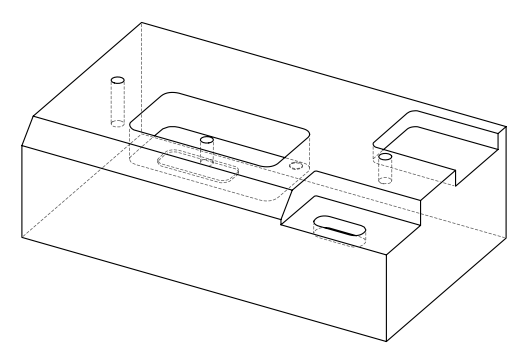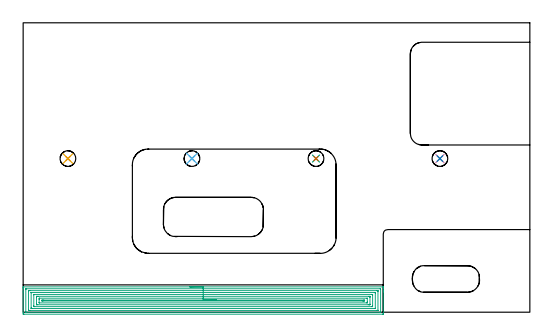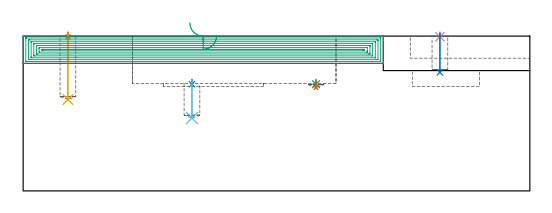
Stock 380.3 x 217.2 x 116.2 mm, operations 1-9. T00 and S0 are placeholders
(PLAN: 14 operations, 5 tool changes, 111.6 min)
(1 SPOT_DRILL | STEP1POCKET | NXT0321_9005460120000 | 0.03 min | 1 mm3)
(2 SPOT_DRILL_1 | STEP1POCKET_1 | NXT0321_9005460120000 | 0.04 min | 3916 mm3)
(3 SPOT_DRILL_2 | STEP1POCKET_2 | NXT0321_9005460120000 | 0.04 min | 3914 mm3)
(4 SPOT_DRILL_3 | STEP1POCKET_3 | NXT0321_9005460120000 | 0.03 min | 1 mm3)
(5 DRILL_BLIND_HOLE_INTO_CENTER | STEP1POCKET | NXT0301_089 | 0.2 min | 5032 mm3)
(6 DRILL_BLIND_HOLE_INTO_CENTER_1 | STEP1POCKET_1 | NXT0301_089 | 0.12 min | 2759 mm3)
(7 DRILL_BLIND_HOLE_INTO_CENTER_2 | STEP1POCKET_2 | NXT0301_089 | 0.03 min | 262 mm3)
(8 DRILL_BLIND_HOLE_INTO_CENTER_3 | STEP1POCKET_3 | NXT0301_089 | 0.12 min | 2809 mm3)
(9 AREA_MILL | FG_CHAMFER_SURFACE | UGT0205_001 | 17.54 min | 58462 mm3)
(10 MILL_CORNER_NOTCH_RECTANGULAR | CORNER_NOTCH_RECTANGULAR | NXT0201_008 | Follow Part, ap 1.5, ae 75% | 66.41 min | 174924 mm3)
(11 MILL_RECTANGULAR_POCKET | POCKET_RECTANGULAR_STRAIGHT | NXT0201_011 | Follow Part, ap 3, ae 75% | 1.36 min | 11207 mm3)
(12 MILL_RECTANGULAR_POCKET_1 | POCKET_RECTANGULAR_STRAIGHT_1 | NXT0201_012 | Follow Part, ap 4, ae 75% | 17.65 min | 413236 mm3)
(13 MILL_RECTANGULAR_POCKET_2 | POCKET_RECTANGULAR_STRAIGHT_2 | NXT0201_012 | Follow Part, ap 4, ae 75% | 0.4 min | 4921 mm3)
(14 MILL_SLOT | SLOT_PARTIAL_RECTANGULAR | NXT0201_012 | Follow Part, ap 4, ae 75% | 7.63 min | 114265 mm3)
(TOOL NXT0321_9005460120000 | NC Spot Drill, 142deg, 12mm, Carbide, Uncoated | D12 PA142 FL30 Z2)
(TOOL NXT0301_089 | Carbide Drill 11.8mm [860.1-1180-035A1-MM 2214] | D11.8 PA140 FL55 Z2)
(TOOL UGT0205_001 | Chamfer Mill 20 x 3 x 45 deg. | D20 FL50 Z2)
(TOOL NXT0201_008 | ENDMILL 6mm [2P460-0600-NA 1630] | D6 FL26 Z6)
(TOOL NXT0201_011 | ENDMILL 12mm [2P460-1200-NA 1630] | D12 FL38 Z6)
(TOOL NXT0201_012 | ENDMILL 16mm [2P460-1600-NA 1630] | D16 FL38 Z6)
(OP 1 SPOT_DRILL)
G17 G21 G94 G90
T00 M6
G54
G17 G0 G90 X33.6 Y115.3 S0 M3
G43 Z126.2 H0
G94 G81 G98 Z115.692 F250. R119.2
G80
M5
M2
(OP 2 SPOT_DRILL_1)
G17 G21 G94 G90
T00 M6
G54
G17 G0 G90 X126.7 Y115.3 S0 M3
G43 Z126.2 H0
G94 G81 G98 Z80.092 F250. R83.6
G80
M5
M2
(OP 3 SPOT_DRILL_2)
G17 G21 G94 G90
T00 M6
G54
G17 G0 G90 X219.8 Y115.3 S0 M3
G43 Z126.2 H0
G94 G81 G98 Z80.092 F250. R83.6
G80
M5
M2
(OP 4 SPOT_DRILL_3)
G17 G21 G94 G90
T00 M6
G54
G17 G0 G90 X312.8 Y115.3 S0 M3
G43 Z126.2 H0
G94 G81 G98 Z115.692 F250. R119.2
G80
M5
M2
(OP 5 DRILL_BLIND_HOLE_INTO_CENTER)
G17 G21 G94 G90
T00 M6
G54
G17 G0 G90 X33.6 Y115.3 S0 M3
G43 Z126.2 H1
G94 G81 G98 Z68.6 F250. R118.2
G80
M5
M2
(OP 6 DRILL_BLIND_HOLE_INTO_CENTER_1)
G17 G21 G94 G90
T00 M6
G54
G17 G0 G90 X126.7 Y115.3 S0 M3
G43 Z126.2 H1
G94 G81 G98 Z54.7 F250. R82.6
G80
M5
M2
(OP 7 DRILL_BLIND_HOLE_INTO_CENTER_2)
G17 G21 G94 G90
T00 M6
G54
G17 G0 G90 X219.8 Y115.3 S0 M3
G43 Z126.2 H1
G94 G81 G98 Z77.6 F250. R82.6
G80
M5
M2
(OP 8 DRILL_BLIND_HOLE_INTO_CENTER_3)
G17 G21 G94 G90
T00 M6
G54
G17 G0 G90 X312.8 Y115.3 S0 M3
G43 Z126.2 H1
G94 G81 G98 Z89. F250. R118.2
G80
M5
M2
(OP 9 AREA_MILL)
G17 G21 G94 G90
T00 M6
G54
G17 G0 G90 X125.15 Y19. S1061 M3
G43 Z126.2 H0
G94 G1 X125.188 Z125.328 F250.
X125.302 Z124.463
X125.491 Z123.612
X125.753 Z122.78
X126.087 Z121.974
X126.49 Z121.2
X126.958 Z120.464
X127.49 Z119.772
X128.079 Z119.129
X128.722 Z118.539
X129.414 Z118.008
X130.15 Z117.54
X130.924 Z117.137
X131.73 Z116.803
X132.562 Z116.541
X133.414 Z116.352
X134.278 Z116.238
X135.15 Z116.2
X270.126
X270.29 Y19.005 Z116.195
X270.292 Y18.975 Z116.166
X270.3 Y18.594 Z115.794
Y18.312 Z115.511
Y17.606 Z114.801
Y16.367 Z113.564
Y15.834 Z113.029
Y15.215 Z112.411
Y-0.725 Z96.473
X270.297 Y-0.991 Z96.206
X270.291 Y-1.492 Z95.706
X270.183 Y-1.495 Z95.703
X269.675 Y-1.5 Z95.7
X0.625
X0.117 Y-1.495 Z95.703
X0.009 Y-1.492 Z95.706
X0.004 Y-0.991 Z96.206
X0. Y-0.372 Z96.826
Y15.215 Z112.411
Y17.606 Z114.801
Y18.312 Z115.511
Y18.595 Z115.794
X0.008 Y18.975 Z116.166
X0.01 Y19.005 Z116.195
X0.174 Y19. Z116.2
X135.15
Y17.586 Z114.786
X267.908 Y17.585 Z114.785
X268.29 Y17.567 Z114.767
X268.295 Y17.453 Z114.653
X268.299 Y17.197 Z114.397
Y0.372 Z97.572
X268.291 Y-0.037 Z97.163
X268.287 Y-0.08 Z97.12
X268.269 Y-0.082 Z97.118
X268.215 Y-0.085 Z97.115
X268.106 Y-0.086 Z97.114
X267.887
X2.392 Y-0.085 Z97.115
X2.01 Y-0.067 Z97.133
X2.005 Y0.047 Z97.247
X2.001 Y0.303 Z97.503
Y17.128 Z114.328
X2.009 Y17.537 Z114.737
X2.013 Y17.58 Z114.78
X2.031 Y17.582 Z114.782
X2.085 Y17.585 Z114.785
X2.194 Y17.586 Z114.786
X2.413
X135.15
Y16.172 Z113.372
X265.206 Y16.171 Z113.371
X265.76
X266.099 Y16.167 Z113.367
X266.212 Y16.164 Z113.364
X266.29 Y16.159 Z113.359
X266.294 Y16.033 Z113.233
X266.298 Y15.834 Z113.034
X266.3 Y15.636 Z112.836
X266.299 Y1.468 Z98.668
X266.295 Y1.401 Z98.601
X266.29 Y1.349 Z98.549
X266.283 Y1.335 Z98.535
X266.268 Y1.334 Z98.534
X266.099 Y1.331 Z98.531
X265.546 Y1.329 Z98.529
X265.206 Y1.328 Z98.528
X5.094 Y1.329 Z98.529
X4.54
X4.201 Y1.333 Z98.533
X4.088 Y1.335 Z98.535
X4.01 Y1.341 Z98.541
X4.006 Y1.467 Z98.667
X4.002 Y1.666 Z98.866
X4. Y1.864 Z99.064
X4.001 Y16.032 Z113.232
X4.005 Y16.099 Z113.299
X4.01 Y16.151 Z113.351
X4.017 Y16.165 Z113.365
X4.032 Y16.166 Z113.366
X4.201 Y16.169 Z113.369
X4.754 Y16.171 Z113.371
X5.094
X135.15 Y16.172 Z113.372
Y14.757 Z111.957
X263.612
X264.184 Y14.755 Z111.955
X264.243 Y14.753 Z111.953
X264.279 Y14.751 Z111.951
X264.29 Y14.716 Z111.916
X264.294 Y14.503 Z111.703
X264.3 Y14.075 Z111.275
X264.299 Y3. Z100.2
X264.296 Y2.781 Z99.981
X264.293 Y2.755 Z99.955
X264.289 Y2.749 Z99.949
X264.279 Y2.747 Z99.947
X264.219 Y2.744 Z99.944
X264.118 Y2.743 Z99.943
X6.689
X6.116 Y2.745 Z99.945
X6.057 Y2.747 Z99.947
X6.021 Y2.749 Z99.949
X6.01 Y2.784 Z99.984
X6.006 Y2.997 Z100.197
X6. Y3.425 Z100.625
X6.001 Y14.5 Z111.7
X6.004 Y14.719 Z111.919
X6.007 Y14.745 Z111.945
X6.011 Y14.75 Z111.95
X6.021 Y14.753 Z111.953
X6.082 Y14.756 Z111.956
X6.182 Y14.757 Z111.957
X135.15
Y13.343 Z110.543
X261.63
X261.797 Y13.341 Z110.541
X262.13 Y13.336 Z110.536
X262.291 Y13.324 Z110.524
X262.295 Y13.272 Z110.472
X262.298 Y13.178 Z110.378
X262.3 Y12.514 Z109.714
X262.299 Y4.545 Z101.745
X262.294 Y4.322 Z101.522
X262.288 Y4.164 Z101.364
X261.964 Y4.159 Z101.359
X261.797 Y4.157 Z101.357
X8.67
X8.503 Y4.159 Z101.359
X8.17 Y4.164 Z101.364
X8.009 Y4.176 Z101.376
X8.005 Y4.228 Z101.428
X8.002 Y4.322 Z101.522
X8. Y4.986 Z102.186
X8.001 Y12.955 Z110.155
X8.006 Y13.178 Z110.378
X8.012 Y13.336 Z110.536
X8.336 Y13.341 Z110.541
X8.503 Y13.343 Z110.543
X135.15
Y11.929 Z109.129
X259.316 Y11.928 Z109.128
X259.843 Y11.926 Z109.126
X260.216 Y11.922 Z109.122
X260.29 Y11.916 Z109.116
X260.296 Y11.843 Z109.043
X260.299 Y11.407 Z108.607
X260.3 Y10.954 Z108.154
X260.299 Y6.093 Z103.293
X260.295 Y5.645 Z102.845
X260.29 Y5.582 Z102.782
X260.237 Y5.578 Z102.778
X260.106 Y5.575 Z102.775
X259.843 Y5.572 Z102.772
X259.476 Y5.571 Z102.771
X258.949
X10.984 Y5.572 Z102.772
X10.457 Y5.574 Z102.774
X10.084 Y5.578 Z102.778
X10.01 Y5.584 Z102.784
X10.004 Y5.657 Z102.857
X10.001 Y6.093 Z103.293
X10. Y6.546 Z103.746
X10.001 Y11.407 Z108.607
X10.005 Y11.855 Z109.055
X10.01 Y11.918 Z109.118
X10.063 Y11.922 Z109.122
X10.194 Y11.925 Z109.125
X10.457 Y11.928 Z109.128
X10.824 Y11.929 Z109.129
X11.351
X135.15
Y10.515 Z107.715
X258.062 Y10.514 Z107.714
X258.265 Y10.508 Z107.708
X258.29 Y10.441 Z107.641
X258.293 Y10.416 Z107.616
X258.299 Y10.28 Z107.48
Y7.864 Z105.064
X258.298 Y7.624 Z104.824
X258.29 Y7.379 Z104.579
X258.267 Y6.992 Z104.192
X258.055 Y6.985 Z104.185
X258.048
X12.239
X12.034 Y6.992 Z104.192
X12.01 Y7.059 Z104.259
X12.007 Y7.084 Z104.284
X12.001 Y7.221 Z104.421
Y9.636 Z106.836
X12.002 Y9.876 Z107.076
X12.01 Y10.121 Z107.321
X12.033 Y10.508 Z107.708
X12.245 Y10.514 Z107.714
X12.252 Y10.515 Z107.715
X135.15
Y9.1 Z106.3
X255.373
X255.916 Y9.098 Z106.298
X256.267 Y9.093 Z106.293
X256.297 Y8.75 Z105.95
X256.298 Y8.719 Z105.919
X256.267 Y8.407 Z105.607
X255.725 Y8.401 Z105.601
X255.373 Y8.4 Z105.6
X254.833 Y8.399 Z105.599
X14.927 Y8.4 Z105.6
X14.384 Y8.402 Z105.602
X14.033 Y8.407 Z105.607
X14.003 Y8.75 Z105.95
X14.002 Y8.781 Z105.981
X14.033 Y9.093 Z106.293
X14.575 Y9.099 Z106.299
X14.927 Y9.1 Z106.3
X15.467
X135.15
X136.022 Z106.338
X136.886 Z106.452
X137.738 Z106.641
X138.57 Z106.904
X139.376 Z107.237
X140.15 Z107.64
X140.886 Z108.109
X141.578 Z108.64
X142.221 Z109.229
X142.81 Z109.873
X143.342 Z110.565
X143.81 Z111.3
X144.213 Z112.074
X144.547 Z112.88
X144.809 Z113.712
X144.998 Z114.564
X145.112 Z115.429
X145.15 Z116.3
G0 Z126.2
M5
M2
